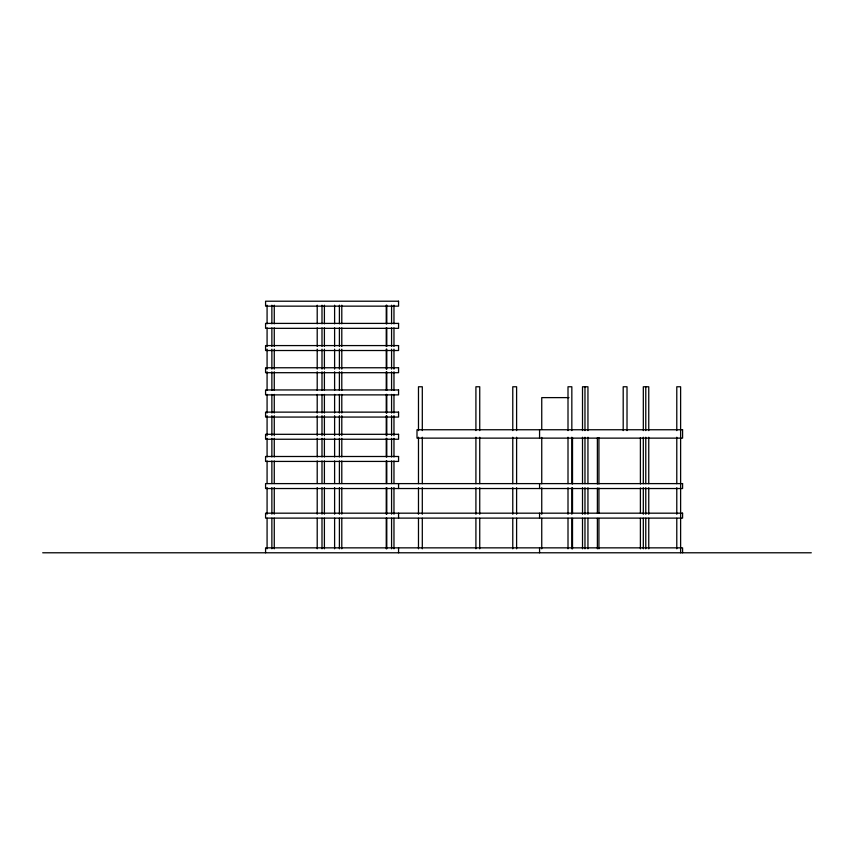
<?xml version="1.0" encoding="UTF-8"?>
<svg xmlns="http://www.w3.org/2000/svg" width="854" height="854" viewBox="0 0 854 854"><rect width="100%" height="100%" fill="white"/><g stroke="black" fill="none" stroke-linecap="round" stroke-linejoin="round"><path stroke-width="1.28" d="M568.988 397.622L541.746 397.622L541.746 429.445M42.7 552.784L811.3 552.784M682.581 552.784L682.581 547.852L265.573 547.852L265.573 552.784M680.617 552.784L680.617 386.766L676.784 386.766L676.784 430.597M676.784 437.237L676.784 483.716M676.784 487.698L676.784 514.268M676.784 518.25L676.784 548.802M648.752 430.597L648.752 386.766L643.318 386.766L643.318 430.597M648.752 437.237L648.752 483.716M648.752 487.698L648.752 514.268M648.752 518.25L648.752 548.802M645.773 386.766L645.773 430.597M645.773 437.237L645.773 483.716M645.773 487.698L645.773 514.268M645.773 518.25L645.773 548.802M643.318 437.237L643.318 483.716M643.318 487.698L643.318 514.268M643.318 518.25L643.318 548.802M640.393 437.686L640.393 483.994M640.393 487.965L640.393 513.094M640.393 518.389L640.393 548.812M627.017 430.597L627.017 386.766L623.196 386.766L623.196 430.597M598.932 437.686L598.932 483.994M598.932 487.965L598.932 513.094M598.932 518.389L598.932 548.812M597.384 437.686L597.384 483.994M597.384 487.965L597.384 513.094M597.384 518.389L597.384 548.812M587.947 430.597L587.947 386.766L582.513 386.766L582.513 430.597M587.947 437.237L587.947 483.716M587.947 487.698L587.947 514.268M587.947 518.25L587.947 548.802M584.969 386.766L584.969 430.597M584.969 437.237L584.969 483.716M584.969 487.698L584.969 514.268M584.969 518.25L584.969 548.802M582.513 437.237L582.513 483.716M582.513 487.698L582.513 514.268M582.513 518.25L582.513 548.802M572.511 437.686L572.511 483.994M572.511 487.965L572.511 513.094M572.511 518.389L572.511 548.812M571.838 430.597L571.838 386.766L568.006 386.766L568.006 430.597M571.838 437.237L571.838 483.716M571.838 487.698L571.838 514.268M571.838 518.25L571.838 548.802M568.006 437.237L568.006 483.716M568.006 487.698L568.006 514.268M568.006 518.25L568.006 548.802M541.746 437.408L541.746 483.823M541.746 487.794L541.746 514.322M541.746 518.303L541.746 548.802M539.568 429.754L539.568 438.134M539.568 483.61L539.568 488.531M539.568 513.179L539.568 518.111M539.568 547.852L539.568 552.784M516.606 430.597L516.606 386.766L512.774 386.766L512.774 430.597M516.606 437.237L516.606 483.716M516.606 487.698L516.606 514.268M516.606 518.25L516.606 548.802M512.774 437.237L512.774 483.716M512.774 487.698L512.774 514.268M512.774 518.25L512.774 548.802M479.734 430.597L479.734 386.766L475.913 386.766L475.913 430.597M479.734 437.237L479.734 483.716M479.734 487.698L479.734 514.268M479.734 518.25L479.734 548.802M475.913 437.237L475.913 483.716M475.913 487.698L475.913 514.268M475.913 518.25L475.913 548.802M422.303 430.597L422.303 386.766L418.481 386.766L418.481 430.597M422.303 437.237L422.303 483.716M422.303 487.698L422.303 514.268M422.303 518.25L422.303 548.802M418.481 437.237L418.481 483.716M418.481 487.698L418.481 514.268M418.481 518.25L418.481 548.802M398.562 483.61L398.562 488.531M398.562 513.179L398.562 518.111M398.562 547.852L398.562 552.784M393.972 305.209L393.972 323.847M393.972 327.84L393.972 346.468M393.972 349.137L393.972 369.099M393.972 371.757L393.972 390.395M393.972 394.388L393.972 413.026M393.972 415.684L393.972 435.647M393.972 438.315L393.972 456.943M393.972 460.946L393.972 483.567M393.972 487.559L393.972 514.183M393.972 518.175L393.972 548.791M391.58 305.209L391.58 323.847M391.58 327.84L391.58 346.468M391.58 349.137L391.58 369.099M391.58 371.757L391.58 390.395M391.58 394.388L391.58 413.026M391.58 415.684L391.58 435.647M391.58 438.315L391.58 456.943M391.58 460.946L391.58 483.567M391.58 487.559L391.58 514.183M391.58 518.175L391.58 548.791M386.787 305.209L386.787 323.847M386.787 327.84L386.787 346.468M386.787 349.137L386.787 369.099M386.787 371.757L386.787 390.395M386.787 394.388L386.787 413.026M386.787 415.684L386.787 435.647M386.787 438.315L386.787 456.943M386.787 460.946L386.787 483.567M386.787 487.559L386.787 514.183M386.787 518.175L386.787 548.791M386.243 305.209L386.243 323.847M386.243 327.84L386.243 346.468M386.243 349.137L386.243 369.099M386.243 371.757L386.243 390.395M386.243 394.388L386.243 413.026M386.243 415.684L386.243 435.647M386.243 438.315L386.243 456.943M386.243 460.946L386.243 483.567M386.243 487.559L386.243 514.183M386.243 518.175L386.243 548.791M341.792 305.209L341.792 323.847M341.792 327.84L341.792 346.468M341.792 349.137L341.792 369.099M341.792 371.757L341.792 390.395M341.792 394.388L341.792 413.026M341.792 415.684L341.792 435.647M341.792 438.315L341.792 456.943M341.792 460.946L341.792 483.567M341.792 487.559L341.792 514.183M341.792 518.175L341.792 548.791M339.401 305.209L339.401 323.847M339.401 327.84L339.401 346.468M339.401 349.137L339.401 369.099M339.401 371.757L339.401 390.395M339.401 394.388L339.401 413.026M339.401 415.684L339.401 435.647M339.401 438.315L339.401 456.943M339.401 460.946L339.401 483.567M339.401 487.559L339.401 514.183M339.401 518.175L339.401 548.791M334.608 305.209L334.608 323.847M334.608 327.84L334.608 346.468M334.608 349.137L334.608 369.099M334.608 371.757L334.608 390.395M334.608 394.388L334.608 413.026M334.608 415.684L334.608 435.647M334.608 438.315L334.608 456.943M334.608 460.946L334.608 483.567M334.608 487.559L334.608 514.183M334.608 518.175L334.608 548.791M324.403 305.209L324.403 323.847M324.403 327.84L324.403 346.468M324.403 349.137L324.403 369.099M324.403 371.757L324.403 390.395M324.403 394.388L324.403 413.026M324.403 415.684L324.403 435.647M324.403 438.315L324.403 456.943M324.403 460.946L324.403 483.567M324.403 487.559L324.403 514.183M324.403 518.175L324.403 548.791M322.001 305.209L322.001 323.847M322.001 327.84L322.001 346.468M322.001 349.137L322.001 369.099M322.001 371.757L322.001 390.395M322.001 394.388L322.001 413.026M322.001 415.684L322.001 435.647M322.001 438.315L322.001 456.943M322.001 460.946L322.001 483.567M322.001 487.559L322.001 514.183M322.001 518.175L322.001 548.791M317.208 305.209L317.208 323.847M317.208 327.84L317.208 346.468M317.208 349.137L317.208 369.099M317.208 371.757L317.208 390.395M317.208 394.388L317.208 413.026M317.208 415.684L317.208 435.647M317.208 438.315L317.208 456.943M317.208 460.946L317.208 483.567M317.208 487.559L317.208 514.183M317.208 518.175L317.208 548.791M274.262 305.209L274.262 323.847M274.262 327.84L274.262 346.468M274.262 349.137L274.262 369.099M274.262 371.757L274.262 390.395M274.262 394.388L274.262 413.026M274.262 415.684L274.262 435.647M274.262 438.315L274.262 456.943M274.262 460.946L274.262 483.567M274.262 487.559L274.262 514.183M274.262 518.175L274.262 548.791M271.871 305.209L271.871 323.847M271.871 327.84L271.871 346.468M271.871 349.137L271.871 369.099M271.871 371.757L271.871 390.395M271.871 394.388L271.871 413.026M271.871 415.684L271.871 435.647M271.871 438.315L271.871 456.943M271.871 460.946L271.871 483.567M271.871 487.559L271.871 514.183M271.871 518.175L271.871 548.791M267.078 305.209L267.078 323.847M267.078 327.84L267.078 346.468M267.078 349.137L267.078 369.099M267.078 371.757L267.078 390.395M267.078 394.388L267.078 413.026M267.078 415.684L267.078 435.647M267.078 438.315L267.078 456.943M267.078 460.946L267.078 483.567M267.078 487.559L267.078 514.183M267.078 518.175L267.078 548.791M398.562 301.216L265.573 301.216L265.573 306.148L398.562 306.148L398.562 301.216M398.562 323.399L265.573 323.399L265.573 328.331L398.562 328.331L398.562 323.399M398.562 345.582L265.573 345.582L265.573 350.514L398.562 350.514L398.562 345.582M398.562 367.764L265.573 367.764L265.573 372.696L398.562 372.696L398.562 367.764M398.562 389.947L265.573 389.947L265.573 394.879L398.562 394.879L398.562 389.947M398.562 412.13L265.573 412.13L265.573 417.062L398.562 417.062L398.562 412.13M682.581 429.754L416.998 429.754L416.998 438.134L682.581 438.134L682.581 429.754M398.562 434.312L265.573 434.312L265.573 439.244L398.562 439.244L398.562 434.312M398.562 456.495L265.573 456.495L265.573 461.427L398.562 461.427L398.562 456.495M682.581 483.61L265.573 483.61L265.573 488.531L682.581 488.531L682.581 483.61M682.581 513.179L265.573 513.179L265.573 518.111L682.581 518.111L682.581 513.179"/></g></svg>
